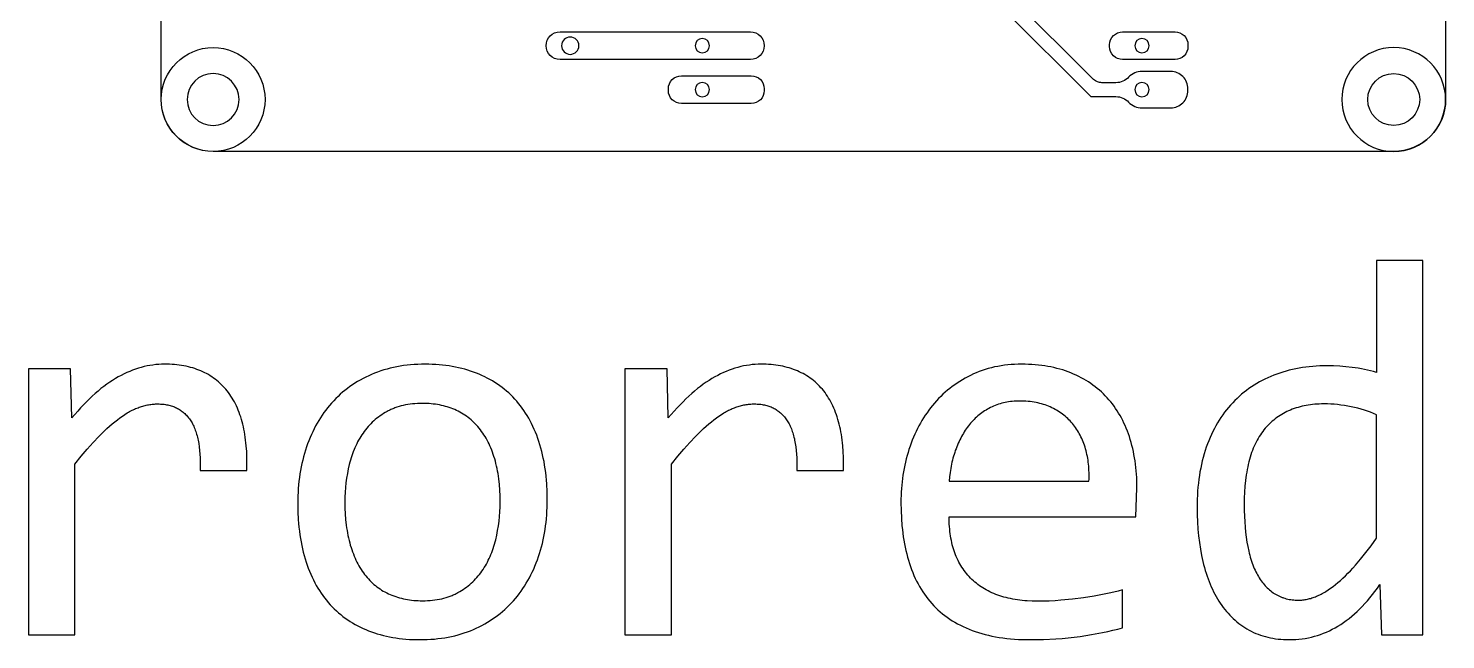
# Model space of a CAD drawing. Extents: x -177 to 52, y -70 to 234.
# Drawn here: x -123.5 to -41.6, y 71.3 to 106.6 of the extents above; entities that cross this region are included whole.
import ezdxf

# ---------------------------------------------------------------- set-up
doc = ezdxf.new("R2010")
doc.units = 0
doc.layers.get('0').update_dxf_attribs({"color": 160, "linetype": 'CONTINUOUS'})
for name, color, linetype in [('DEFAULT', 7, 'CONTINUOUS'), ('HOLES', 22, 'CONTINUOUS'), ('MOSFET', 7, 'CONTINUOUS'), ('MOSFET$TRACES', 7, 'CONTINUOUS')]:
    doc.layers.add(name, color=color, linetype=linetype)

msp = doc.modelspace()

# ---------------------------------------------------------------- linework, layer by layer
for points in [[(-55.951, 78.928), (-55.946, 78.505), (-55.93, 78.091), (-55.904, 77.686), (-55.867, 77.291), (-55.82, 76.906), (-55.762, 76.53), (-55.694, 76.163), (-55.615, 75.807), (-55.571, 75.632), (-55.525, 75.461), (-55.477, 75.293), (-55.426, 75.128), (-55.372, 74.966), (-55.316, 74.808), (-55.257, 74.653), (-55.196, 74.5), (-55.132, 74.351), (-55.065, 74.205), (-54.996, 74.063), (-54.925, 73.923), (-54.851, 73.787), (-54.774, 73.654), (-54.694, 73.523), (-54.612, 73.397), (-54.528, 73.273), (-54.441, 73.153), (-54.351, 73.037), (-54.259, 72.924), (-54.164, 72.814), (-54.066, 72.708), (-53.966, 72.606), (-53.863, 72.507), (-53.757, 72.412), (-53.649, 72.32), (-53.538, 72.232), (-53.425, 72.147), (-53.309, 72.066), (-53.19, 71.988), (-53.069, 71.914), (-52.945, 71.843), (-52.818, 71.777), (-52.689, 71.714), (-52.558, 71.656), (-52.424, 71.602), (-52.287, 71.553), (-52.149, 71.508), (-52.007, 71.467), (-51.864, 71.43), (-51.718, 71.398), (-51.569, 71.37), (-51.418, 71.346), (-51.265, 71.327), (-51.109, 71.312), (-50.95, 71.301), (-50.79, 71.295), (-50.626, 71.293), (-50.438, 71.296), (-50.251, 71.305), (-50.066, 71.32), (-49.882, 71.341), (-49.7, 71.369), (-49.52, 71.402), (-49.342, 71.442), (-49.165, 71.488), (-48.99, 71.539), (-48.816, 71.597), (-48.644, 71.661), (-48.474, 71.732), (-48.306, 71.808), (-48.139, 71.89), (-47.974, 71.978), (-47.811, 72.073), (-47.649, 72.174), (-47.488, 72.281), (-47.329, 72.395), (-47.172, 72.516), (-47.016, 72.643), (-46.861, 72.777), (-46.708, 72.917), (-46.556, 73.064), (-46.405, 73.217), (-46.257, 73.377), (-46.109, 73.544), (-45.963, 73.717), (-45.818, 73.897), (-45.675, 74.083), (-45.533, 74.276), (-45.393, 74.475), (-45.301, 71.568), (-42.914, 71.568), (-42.914, 93.19), (-45.592, 93.19), (-45.592, 86.733), (-45.764, 86.781), (-45.938, 86.825), (-46.112, 86.867), (-46.286, 86.905), (-46.462, 86.939), (-46.638, 86.971), (-46.814, 86.999), (-46.992, 87.023), (-47.349, 87.063), (-47.709, 87.092), (-48.072, 87.109), (-48.438, 87.115), (-48.649, 87.113), (-48.858, 87.107), (-49.064, 87.096), (-49.268, 87.081), (-49.469, 87.062), (-49.668, 87.039), (-49.864, 87.011), (-50.058, 86.979), (-50.25, 86.943), (-50.439, 86.903), (-50.625, 86.858), (-50.809, 86.809), (-50.991, 86.756), (-51.17, 86.699), (-51.347, 86.638), (-51.521, 86.572), (-51.693, 86.502), (-51.861, 86.428), (-52.027, 86.35), (-52.189, 86.269), (-52.348, 86.183), (-52.504, 86.093), (-52.657, 86), (-52.807, 85.902), (-52.954, 85.801), (-53.097, 85.696), (-53.238, 85.586), (-53.375, 85.473), (-53.509, 85.356), (-53.64, 85.235), (-53.768, 85.109), (-53.893, 84.98), (-54.015, 84.848), (-54.133, 84.711), (-54.248, 84.571), (-54.359, 84.427), (-54.466, 84.279), (-54.57, 84.128), (-54.67, 83.972), (-54.767, 83.814), (-54.861, 83.651), (-54.951, 83.485), (-55.037, 83.315), (-55.12, 83.141), (-55.199, 82.964), (-55.275, 82.783), (-55.347, 82.598), (-55.416, 82.41), (-55.481, 82.218), (-55.541, 82.022), (-55.598, 81.823), (-55.65, 81.621), (-55.698, 81.415), (-55.742, 81.206), (-55.782, 80.994), (-55.818, 80.778), (-55.849, 80.559), (-55.876, 80.336), (-55.899, 80.11), (-55.918, 79.88), (-55.933, 79.648), (-55.943, 79.411), (-55.949, 79.172)], [(-120.955, 84.101), (-121.032, 86.931), (-123.465, 86.931), (-123.465, 71.568), (-120.772, 71.568), (-120.772, 81.438), (-120.41, 81.887), (-120.06, 82.303), (-119.722, 82.683), (-119.394, 83.029), (-119.077, 83.344), (-118.922, 83.49), (-118.769, 83.628), (-118.618, 83.759), (-118.469, 83.883), (-118.322, 83.999), (-118.178, 84.108), (-118.035, 84.21), (-117.893, 84.304), (-117.752, 84.392), (-117.682, 84.432), (-117.612, 84.472), (-117.542, 84.509), (-117.473, 84.545), (-117.403, 84.578), (-117.334, 84.61), (-117.266, 84.64), (-117.197, 84.669), (-117.129, 84.695), (-117.061, 84.72), (-116.993, 84.743), (-116.925, 84.765), (-116.857, 84.785), (-116.79, 84.804), (-116.722, 84.821), (-116.654, 84.837), (-116.587, 84.851), (-116.52, 84.864), (-116.452, 84.875), (-116.385, 84.885), (-116.318, 84.893), (-116.25, 84.9), (-116.183, 84.905), (-116.116, 84.909), (-116.049, 84.911), (-115.982, 84.912), (-115.906, 84.911), (-115.831, 84.908), (-115.758, 84.904), (-115.685, 84.897), (-115.614, 84.889), (-115.544, 84.88), (-115.475, 84.868), (-115.407, 84.855), (-115.34, 84.84), (-115.274, 84.823), (-115.21, 84.804), (-115.147, 84.784), (-115.085, 84.761), (-115.024, 84.737), (-114.964, 84.711), (-114.905, 84.684), (-114.848, 84.655), (-114.791, 84.623), (-114.736, 84.591), (-114.682, 84.556), (-114.629, 84.519), (-114.577, 84.481), (-114.527, 84.441), (-114.477, 84.399), (-114.429, 84.356), (-114.382, 84.31), (-114.336, 84.263), (-114.291, 84.214), (-114.247, 84.164), (-114.204, 84.111), (-114.163, 84.057), (-114.123, 84.001), (-114.084, 83.943), (-114.046, 83.883), (-114.01, 83.821), (-113.975, 83.756), (-113.941, 83.689), (-113.909, 83.621), (-113.878, 83.55), (-113.848, 83.476), (-113.819, 83.401), (-113.792, 83.324), (-113.767, 83.244), (-113.742, 83.162), (-113.719, 83.078), (-113.697, 82.992), (-113.677, 82.904), (-113.658, 82.813), (-113.64, 82.721), (-113.624, 82.626), (-113.595, 82.43), (-113.571, 82.225), (-113.553, 82.011), (-113.54, 81.789), (-113.533, 81.558), (-113.531, 81.319), (-113.534, 81.071), (-110.84, 81.071), (-110.834, 81.445), (-110.838, 81.809), (-110.853, 82.16), (-110.877, 82.5), (-110.894, 82.665), (-110.912, 82.827), (-110.934, 82.987), (-110.958, 83.144), (-110.984, 83.297), (-111.014, 83.448), (-111.045, 83.596), (-111.08, 83.741), (-111.117, 83.883), (-111.156, 84.022), (-111.198, 84.158), (-111.243, 84.291), (-111.29, 84.422), (-111.34, 84.549), (-111.392, 84.673), (-111.447, 84.795), (-111.505, 84.913), (-111.565, 85.029), (-111.628, 85.142), (-111.693, 85.252), (-111.761, 85.358), (-111.832, 85.462), (-111.905, 85.563), (-111.981, 85.661), (-112.059, 85.756), (-112.139, 85.849), (-112.222, 85.938), (-112.307, 86.024), (-112.394, 86.107), (-112.483, 86.187), (-112.575, 86.264), (-112.669, 86.338), (-112.765, 86.408), (-112.863, 86.476), (-112.964, 86.541), (-113.067, 86.603), (-113.172, 86.662), (-113.279, 86.718), (-113.389, 86.771), (-113.501, 86.82), (-113.615, 86.867), (-113.732, 86.911), (-113.851, 86.952), (-113.972, 86.99), (-114.095, 87.024), (-114.22, 87.056), (-114.348, 87.085), (-114.478, 87.11), (-114.61, 87.133), (-114.745, 87.153), (-114.882, 87.169), (-115.021, 87.183), (-115.162, 87.193), (-115.306, 87.201), (-115.451, 87.205), (-115.599, 87.207), (-115.768, 87.204), (-115.936, 87.195), (-116.104, 87.181), (-116.271, 87.161), (-116.439, 87.135), (-116.606, 87.104), (-116.773, 87.066), (-116.94, 87.023), (-117.107, 86.974), (-117.274, 86.92), (-117.44, 86.86), (-117.606, 86.794), (-117.773, 86.722), (-117.938, 86.645), (-118.104, 86.561), (-118.27, 86.472), (-118.435, 86.377), (-118.601, 86.275), (-118.767, 86.165), (-118.934, 86.049), (-119.101, 85.925), (-119.268, 85.795), (-119.435, 85.657), (-119.603, 85.512), (-119.771, 85.36), (-119.939, 85.202), (-120.108, 85.036), (-120.277, 84.863), (-120.446, 84.683), (-120.615, 84.496)], [(-93.488, 79.372), (-93.495, 79.84), (-93.518, 80.294), (-93.535, 80.516), (-93.556, 80.735), (-93.58, 80.95), (-93.608, 81.163), (-93.64, 81.371), (-93.676, 81.577), (-93.716, 81.779), (-93.759, 81.977), (-93.806, 82.173), (-93.857, 82.365), (-93.911, 82.553), (-93.97, 82.739), (-94.032, 82.92), (-94.097, 83.098), (-94.166, 83.273), (-94.238, 83.443), (-94.313, 83.61), (-94.392, 83.773), (-94.474, 83.932), (-94.559, 84.087), (-94.648, 84.239), (-94.74, 84.387), (-94.835, 84.531), (-94.934, 84.671), (-95.036, 84.808), (-95.141, 84.94), (-95.25, 85.069), (-95.362, 85.195), (-95.478, 85.316), (-95.596, 85.434), (-95.718, 85.548), (-95.842, 85.658), (-95.97, 85.765), (-96.101, 85.868), (-96.235, 85.967), (-96.372, 86.063), (-96.512, 86.155), (-96.656, 86.243), (-96.802, 86.328), (-96.952, 86.408), (-97.104, 86.485), (-97.26, 86.559), (-97.419, 86.628), (-97.581, 86.694), (-97.746, 86.756), (-97.914, 86.814), (-98.084, 86.868), (-98.257, 86.919), (-98.432, 86.965), (-98.611, 87.007), (-98.792, 87.045), (-98.976, 87.079), (-99.162, 87.109), (-99.351, 87.135), (-99.543, 87.157), (-99.737, 87.175), (-99.934, 87.189), (-100.134, 87.199), (-100.337, 87.205), (-100.542, 87.207), (-100.757, 87.205), (-100.969, 87.198), (-101.178, 87.186), (-101.384, 87.17), (-101.587, 87.149), (-101.787, 87.124), (-101.985, 87.094), (-102.179, 87.06), (-102.371, 87.02), (-102.56, 86.977), (-102.746, 86.928), (-102.929, 86.875), (-103.11, 86.818), (-103.287, 86.756), (-103.461, 86.689), (-103.633, 86.618), (-103.802, 86.542), (-103.967, 86.463), (-104.129, 86.38), (-104.288, 86.294), (-104.444, 86.203), (-104.596, 86.109), (-104.746, 86.011), (-104.892, 85.91), (-105.035, 85.805), (-105.174, 85.696), (-105.31, 85.583), (-105.444, 85.467), (-105.573, 85.347), (-105.7, 85.224), (-105.824, 85.096), (-105.944, 84.965), (-106.061, 84.831), (-106.174, 84.693), (-106.284, 84.552), (-106.39, 84.408), (-106.493, 84.26), (-106.593, 84.109), (-106.689, 83.955), (-106.782, 83.798), (-106.871, 83.638), (-106.956, 83.474), (-107.039, 83.308), (-107.117, 83.137), (-107.193, 82.964), (-107.264, 82.788), (-107.333, 82.608), (-107.397, 82.425), (-107.459, 82.239), (-107.516, 82.051), (-107.569, 81.86), (-107.618, 81.667), (-107.664, 81.471), (-107.705, 81.273), (-107.743, 81.073), (-107.776, 80.87), (-107.806, 80.664), (-107.831, 80.457), (-107.853, 80.246), (-107.871, 80.033), (-107.885, 79.818), (-107.895, 79.601), (-107.9, 79.38), (-107.902, 79.158), (-107.895, 78.687), (-107.872, 78.229), (-107.855, 78.006), (-107.835, 77.786), (-107.81, 77.569), (-107.782, 77.356), (-107.75, 77.146), (-107.714, 76.94), (-107.675, 76.738), (-107.631, 76.538), (-107.584, 76.343), (-107.533, 76.15), (-107.479, 75.961), (-107.42, 75.776), (-107.359, 75.594), (-107.293, 75.416), (-107.225, 75.242), (-107.153, 75.071), (-107.077, 74.904), (-106.999, 74.741), (-106.917, 74.582), (-106.831, 74.426), (-106.743, 74.274), (-106.651, 74.125), (-106.555, 73.98), (-106.456, 73.839), (-106.354, 73.702), (-106.249, 73.569), (-106.14, 73.439), (-106.028, 73.312), (-105.913, 73.19), (-105.794, 73.071), (-105.673, 72.956), (-105.548, 72.845), (-105.42, 72.738), (-105.289, 72.634), (-105.155, 72.534), (-105.018, 72.438), (-104.878, 72.346), (-104.734, 72.257), (-104.588, 72.173), (-104.438, 72.092), (-104.286, 72.014), (-104.13, 71.941), (-103.971, 71.871), (-103.809, 71.805), (-103.644, 71.743), (-103.477, 71.685), (-103.306, 71.631), (-103.133, 71.581), (-102.958, 71.535), (-102.779, 71.493), (-102.598, 71.455), (-102.415, 71.421), (-102.228, 71.391), (-102.039, 71.365), (-101.847, 71.343), (-101.653, 71.325), (-101.456, 71.311), (-101.256, 71.301), (-101.053, 71.295), (-100.848, 71.293), (-100.633, 71.295), (-100.422, 71.302), (-100.213, 71.313), (-100.007, 71.329), (-99.803, 71.35), (-99.603, 71.375), (-99.405, 71.405), (-99.211, 71.44), (-99.019, 71.479), (-98.83, 71.523), (-98.644, 71.571), (-98.461, 71.624), (-98.281, 71.681), (-98.103, 71.744), (-97.929, 71.81), (-97.757, 71.882), (-97.588, 71.957), (-97.423, 72.036), (-97.261, 72.119), (-97.102, 72.206), (-96.946, 72.296), (-96.794, 72.39), (-96.645, 72.488), (-96.498, 72.589), (-96.356, 72.695), (-96.216, 72.803), (-96.08, 72.916), (-95.947, 73.032), (-95.817, 73.152), (-95.69, 73.276), (-95.567, 73.403), (-95.446, 73.534), (-95.33, 73.669), (-95.216, 73.807), (-95.106, 73.948), (-95, 74.093), (-94.897, 74.241), (-94.797, 74.392), (-94.701, 74.547), (-94.609, 74.705), (-94.52, 74.866), (-94.434, 75.031), (-94.352, 75.199), (-94.273, 75.371), (-94.198, 75.545), (-94.126, 75.724), (-94.058, 75.905), (-93.993, 76.09), (-93.932, 76.277), (-93.874, 76.467), (-93.821, 76.66), (-93.772, 76.854), (-93.726, 77.051), (-93.685, 77.251), (-93.648, 77.452), (-93.614, 77.656), (-93.584, 77.863), (-93.559, 78.071), (-93.537, 78.282), (-93.519, 78.496), (-93.506, 78.711), (-93.496, 78.929), (-93.49, 79.15)], [(-86.495, 84.101), (-86.571, 86.931), (-89.004, 86.931), (-89.004, 71.568), (-86.311, 71.568), (-86.311, 81.438), (-85.95, 81.887), (-85.599, 82.303), (-85.261, 82.683), (-84.934, 83.029), (-84.617, 83.344), (-84.461, 83.49), (-84.308, 83.628), (-84.157, 83.759), (-84.009, 83.883), (-83.862, 83.999), (-83.717, 84.108), (-83.574, 84.21), (-83.432, 84.304), (-83.291, 84.392), (-83.221, 84.432), (-83.151, 84.472), (-83.081, 84.509), (-83.012, 84.545), (-82.943, 84.578), (-82.874, 84.61), (-82.805, 84.64), (-82.737, 84.669), (-82.668, 84.695), (-82.6, 84.72), (-82.532, 84.743), (-82.465, 84.765), (-82.397, 84.785), (-82.329, 84.804), (-82.261, 84.821), (-82.194, 84.837), (-82.126, 84.851), (-82.059, 84.864), (-81.992, 84.875), (-81.924, 84.885), (-81.857, 84.893), (-81.79, 84.9), (-81.723, 84.905), (-81.655, 84.909), (-81.588, 84.911), (-81.521, 84.912), (-81.445, 84.911), (-81.371, 84.908), (-81.297, 84.904), (-81.225, 84.897), (-81.153, 84.889), (-81.083, 84.88), (-81.014, 84.868), (-80.946, 84.855), (-80.879, 84.84), (-80.814, 84.823), (-80.749, 84.804), (-80.686, 84.784), (-80.624, 84.761), (-80.563, 84.737), (-80.503, 84.711), (-80.445, 84.684), (-80.387, 84.655), (-80.331, 84.623), (-80.275, 84.591), (-80.221, 84.556), (-80.168, 84.519), (-80.117, 84.481), (-80.066, 84.441), (-80.017, 84.399), (-79.968, 84.356), (-79.921, 84.31), (-79.875, 84.263), (-79.83, 84.214), (-79.786, 84.164), (-79.744, 84.111), (-79.702, 84.057), (-79.662, 84.001), (-79.623, 83.943), (-79.585, 83.883), (-79.549, 83.821), (-79.514, 83.756), (-79.48, 83.689), (-79.448, 83.621), (-79.417, 83.55), (-79.387, 83.476), (-79.359, 83.401), (-79.332, 83.324), (-79.306, 83.244), (-79.282, 83.162), (-79.259, 83.078), (-79.237, 82.992), (-79.216, 82.904), (-79.197, 82.813), (-79.18, 82.721), (-79.163, 82.626), (-79.134, 82.43), (-79.111, 82.225), (-79.093, 82.011), (-79.08, 81.789), (-79.072, 81.558), (-79.07, 81.319), (-79.073, 81.071), (-76.38, 81.071), (-76.374, 81.445), (-76.378, 81.809), (-76.392, 82.16), (-76.417, 82.5), (-76.433, 82.665), (-76.452, 82.827), (-76.473, 82.987), (-76.497, 83.144), (-76.524, 83.297), (-76.553, 83.448), (-76.585, 83.596), (-76.619, 83.741), (-76.656, 83.883), (-76.695, 84.022), (-76.737, 84.158), (-76.782, 84.291), (-76.829, 84.422), (-76.879, 84.549), (-76.932, 84.673), (-76.987, 84.795), (-77.044, 84.913), (-77.105, 85.029), (-77.167, 85.142), (-77.233, 85.252), (-77.301, 85.358), (-77.371, 85.462), (-77.444, 85.563), (-77.52, 85.661), (-77.598, 85.756), (-77.678, 85.849), (-77.761, 85.938), (-77.846, 86.024), (-77.933, 86.107), (-78.022, 86.187), (-78.114, 86.264), (-78.208, 86.338), (-78.304, 86.408), (-78.403, 86.476), (-78.503, 86.541), (-78.606, 86.603), (-78.711, 86.662), (-78.819, 86.718), (-78.929, 86.771), (-79.041, 86.82), (-79.155, 86.867), (-79.271, 86.911), (-79.39, 86.952), (-79.511, 86.99), (-79.634, 87.024), (-79.76, 87.056), (-79.887, 87.085), (-80.018, 87.11), (-80.15, 87.133), (-80.284, 87.153), (-80.421, 87.169), (-80.56, 87.183), (-80.701, 87.193), (-80.845, 87.201), (-80.991, 87.205), (-81.139, 87.207), (-81.307, 87.204), (-81.475, 87.195), (-81.643, 87.181), (-81.811, 87.161), (-81.978, 87.135), (-82.146, 87.104), (-82.313, 87.066), (-82.48, 87.023), (-82.647, 86.974), (-82.813, 86.92), (-82.98, 86.86), (-83.146, 86.794), (-83.312, 86.722), (-83.478, 86.645), (-83.644, 86.561), (-83.809, 86.472), (-83.975, 86.377), (-84.141, 86.275), (-84.307, 86.165), (-84.473, 86.049), (-84.64, 85.925), (-84.807, 85.795), (-84.975, 85.657), (-85.142, 85.512), (-85.31, 85.36), (-85.479, 85.202), (-85.647, 85.036), (-85.816, 84.863), (-85.985, 84.683), (-86.155, 84.496)], [(-59.425, 80.061), (-59.432, 80.465), (-59.44, 80.664), (-59.452, 80.86), (-59.468, 81.053), (-59.486, 81.245), (-59.509, 81.433), (-59.534, 81.62), (-59.563, 81.803), (-59.595, 81.985), (-59.631, 82.164), (-59.67, 82.34), (-59.713, 82.514), (-59.759, 82.686), (-59.808, 82.855), (-59.861, 83.022), (-59.917, 83.186), (-59.977, 83.346), (-60.039, 83.504), (-60.105, 83.659), (-60.174, 83.81), (-60.246, 83.959), (-60.322, 84.104), (-60.401, 84.246), (-60.482, 84.385), (-60.568, 84.521), (-60.656, 84.654), (-60.748, 84.783), (-60.843, 84.91), (-60.941, 85.033), (-61.042, 85.154), (-61.147, 85.271), (-61.254, 85.385), (-61.365, 85.496), (-61.479, 85.604), (-61.596, 85.708), (-61.715, 85.809), (-61.838, 85.906), (-61.964, 86.001), (-62.093, 86.092), (-62.225, 86.18), (-62.361, 86.264), (-62.499, 86.345), (-62.64, 86.423), (-62.784, 86.498), (-62.932, 86.569), (-63.082, 86.637), (-63.235, 86.702), (-63.392, 86.763), (-63.551, 86.82), (-63.713, 86.874), (-63.878, 86.923), (-64.046, 86.968), (-64.217, 87.01), (-64.39, 87.047), (-64.567, 87.081), (-64.746, 87.11), (-64.928, 87.136), (-65.113, 87.158), (-65.301, 87.175), (-65.492, 87.189), (-65.686, 87.199), (-65.882, 87.205), (-66.081, 87.207), (-66.287, 87.204), (-66.489, 87.197), (-66.689, 87.184), (-66.886, 87.167), (-67.08, 87.144), (-67.271, 87.117), (-67.46, 87.084), (-67.646, 87.046), (-67.829, 87.004), (-68.01, 86.956), (-68.188, 86.903), (-68.362, 86.845), (-68.535, 86.783), (-68.704, 86.715), (-68.871, 86.642), (-69.035, 86.564), (-69.196, 86.482), (-69.354, 86.396), (-69.508, 86.307), (-69.66, 86.215), (-69.808, 86.118), (-69.953, 86.019), (-70.095, 85.915), (-70.234, 85.809), (-70.37, 85.698), (-70.502, 85.584), (-70.632, 85.467), (-70.758, 85.346), (-70.881, 85.222), (-71.001, 85.094), (-71.117, 84.962), (-71.231, 84.827), (-71.341, 84.689), (-71.448, 84.548), (-71.551, 84.405), (-71.652, 84.258), (-71.748, 84.109), (-71.842, 83.957), (-71.932, 83.803), (-72.019, 83.645), (-72.102, 83.485), (-72.182, 83.322), (-72.259, 83.157), (-72.332, 82.988), (-72.403, 82.817), (-72.469, 82.643), (-72.533, 82.467), (-72.593, 82.287), (-72.649, 82.106), (-72.702, 81.923), (-72.751, 81.739), (-72.797, 81.553), (-72.839, 81.366), (-72.877, 81.178), (-72.912, 80.988), (-72.943, 80.797), (-72.97, 80.605), (-72.994, 80.411), (-73.014, 80.216), (-73.03, 80.019), (-73.043, 79.821), (-73.052, 79.622), (-73.057, 79.421), (-73.059, 79.219), (-73.052, 78.759), (-73.032, 78.31), (-72.998, 77.874), (-72.976, 77.66), (-72.95, 77.45), (-72.921, 77.242), (-72.889, 77.038), (-72.853, 76.837), (-72.814, 76.638), (-72.771, 76.443), (-72.725, 76.251), (-72.676, 76.062), (-72.623, 75.876), (-72.567, 75.693), (-72.507, 75.514), (-72.443, 75.338), (-72.375, 75.166), (-72.304, 74.998), (-72.229, 74.833), (-72.151, 74.671), (-72.068, 74.514), (-71.982, 74.36), (-71.893, 74.209), (-71.799, 74.062), (-71.702, 73.919), (-71.601, 73.779), (-71.497, 73.643), (-71.389, 73.51), (-71.277, 73.381), (-71.161, 73.256), (-71.041, 73.134), (-70.917, 73.017), (-70.789, 72.903), (-70.657, 72.792), (-70.522, 72.686), (-70.382, 72.583), (-70.238, 72.484), (-70.09, 72.389), (-69.938, 72.298), (-69.782, 72.21), (-69.623, 72.126), (-69.459, 72.046), (-69.291, 71.97), (-69.119, 71.897), (-68.943, 71.828), (-68.763, 71.763), (-68.579, 71.703), (-68.39, 71.646), (-68.197, 71.594), (-68, 71.546), (-67.798, 71.502), (-67.592, 71.462), (-67.382, 71.426), (-67.168, 71.395), (-66.949, 71.368), (-66.726, 71.345), (-66.498, 71.326), (-66.267, 71.311), (-66.031, 71.301), (-65.791, 71.295), (-65.546, 71.293), (-64.818, 71.305), (-64.102, 71.34), (-63.749, 71.367), (-63.398, 71.4), (-63.051, 71.439), (-62.707, 71.484), (-62.04, 71.587), (-61.409, 71.704), (-61.106, 71.768), (-60.812, 71.835), (-60.527, 71.906), (-60.251, 71.981), (-60.251, 74.169), (-60.501, 74.102), (-60.762, 74.037), (-61.033, 73.976), (-61.315, 73.917), (-61.902, 73.808), (-62.516, 73.71), (-63.155, 73.628), (-63.817, 73.565), (-64.153, 73.542), (-64.49, 73.525), (-64.827, 73.515), (-65.163, 73.511), (-65.469, 73.516), (-65.765, 73.531), (-65.91, 73.542), (-66.052, 73.556), (-66.192, 73.572), (-66.33, 73.59), (-66.466, 73.611), (-66.599, 73.635), (-66.73, 73.661), (-66.859, 73.689), (-66.986, 73.72), (-67.11, 73.753), (-67.232, 73.789), (-67.352, 73.827), (-67.469, 73.868), (-67.584, 73.911), (-67.697, 73.956), (-67.808, 74.005), (-67.916, 74.055), (-68.022, 74.108), (-68.126, 74.164), (-68.228, 74.222), (-68.327, 74.282), (-68.424, 74.345), (-68.519, 74.41), (-68.611, 74.478), (-68.701, 74.548), (-68.789, 74.621), (-68.875, 74.696), (-68.958, 74.774), (-69.039, 74.854), (-69.118, 74.936), (-69.193, 75.02), (-69.267, 75.107), (-69.337, 75.195), (-69.406, 75.286), (-69.471, 75.378), (-69.534, 75.473), (-69.594, 75.57), (-69.652, 75.67), (-69.708, 75.771), (-69.76, 75.875), (-69.81, 75.98), (-69.858, 76.088), (-69.903, 76.198), (-69.945, 76.31), (-69.985, 76.424), (-70.022, 76.54), (-70.057, 76.659), (-70.089, 76.779), (-70.119, 76.902), (-70.146, 77.027), (-70.17, 77.154), (-70.192, 77.283), (-70.211, 77.414), (-70.228, 77.548), (-70.242, 77.683), (-70.254, 77.821), (-70.263, 77.961), (-70.269, 78.103), (-70.273, 78.247), (-70.274, 78.393), (-59.486, 78.393)], [(-96.212, 79.25), (-96.216, 79.6), (-96.231, 79.939), (-96.256, 80.266), (-96.29, 80.583), (-96.311, 80.737), (-96.334, 80.888), (-96.36, 81.037), (-96.388, 81.182), (-96.419, 81.325), (-96.452, 81.465), (-96.487, 81.602), (-96.525, 81.736), (-96.566, 81.868), (-96.608, 81.997), (-96.652, 82.123), (-96.699, 82.246), (-96.747, 82.367), (-96.798, 82.484), (-96.851, 82.6), (-96.906, 82.712), (-96.963, 82.821), (-97.022, 82.928), (-97.083, 83.032), (-97.146, 83.134), (-97.212, 83.232), (-97.279, 83.328), (-97.349, 83.421), (-97.42, 83.511), (-97.494, 83.599), (-97.57, 83.684), (-97.647, 83.766), (-97.727, 83.845), (-97.809, 83.922), (-97.892, 83.996), (-97.978, 84.067), (-98.065, 84.135), (-98.154, 84.201), (-98.246, 84.263), (-98.339, 84.323), (-98.435, 84.381), (-98.532, 84.435), (-98.631, 84.487), (-98.733, 84.536), (-98.836, 84.583), (-98.941, 84.626), (-99.047, 84.667), (-99.155, 84.705), (-99.265, 84.74), (-99.376, 84.772), (-99.488, 84.802), (-99.602, 84.828), (-99.718, 84.852), (-99.835, 84.873), (-99.953, 84.892), (-100.073, 84.907), (-100.194, 84.92), (-100.317, 84.93), (-100.442, 84.937), (-100.568, 84.941), (-100.695, 84.942), (-100.843, 84.94), (-100.988, 84.935), (-101.131, 84.926), (-101.27, 84.913), (-101.407, 84.897), (-101.542, 84.877), (-101.674, 84.853), (-101.803, 84.825), (-101.929, 84.794), (-102.053, 84.76), (-102.174, 84.722), (-102.292, 84.68), (-102.35, 84.657), (-102.407, 84.634), (-102.464, 84.61), (-102.52, 84.585), (-102.576, 84.559), (-102.63, 84.532), (-102.685, 84.504), (-102.738, 84.475), (-102.843, 84.416), (-102.945, 84.354), (-103.046, 84.289), (-103.143, 84.222), (-103.239, 84.153), (-103.332, 84.081), (-103.422, 84.007), (-103.511, 83.93), (-103.597, 83.851), (-103.68, 83.769), (-103.761, 83.685), (-103.84, 83.599), (-103.916, 83.51), (-103.99, 83.419), (-104.061, 83.325), (-104.13, 83.228), (-104.197, 83.13), (-104.262, 83.029), (-104.324, 82.927), (-104.384, 82.822), (-104.442, 82.716), (-104.497, 82.607), (-104.55, 82.497), (-104.601, 82.385), (-104.65, 82.27), (-104.696, 82.154), (-104.74, 82.036), (-104.782, 81.916), (-104.821, 81.793), (-104.859, 81.669), (-104.893, 81.543), (-104.926, 81.415), (-104.985, 81.155), (-105.037, 80.892), (-105.08, 80.626), (-105.116, 80.357), (-105.143, 80.085), (-105.163, 79.81), (-105.175, 79.531), (-105.179, 79.25), (-105.174, 78.899), (-105.159, 78.56), (-105.135, 78.232), (-105.1, 77.915), (-105.079, 77.76), (-105.056, 77.608), (-105.03, 77.459), (-105.002, 77.313), (-104.972, 77.17), (-104.938, 77.029), (-104.903, 76.891), (-104.865, 76.755), (-104.825, 76.623), (-104.782, 76.493), (-104.738, 76.366), (-104.691, 76.242), (-104.643, 76.121), (-104.592, 76.003), (-104.539, 75.887), (-104.484, 75.774), (-104.427, 75.664), (-104.368, 75.557), (-104.307, 75.453), (-104.244, 75.351), (-104.178, 75.252), (-104.111, 75.156), (-104.041, 75.063), (-103.97, 74.973), (-103.896, 74.885), (-103.821, 74.8), (-103.743, 74.718), (-103.664, 74.639), (-103.582, 74.562), (-103.499, 74.489), (-103.414, 74.418), (-103.327, 74.349), (-103.238, 74.284), (-103.147, 74.221), (-103.055, 74.161), (-102.96, 74.103), (-102.863, 74.049), (-102.765, 73.997), (-102.664, 73.948), (-102.562, 73.902), (-102.458, 73.858), (-102.352, 73.817), (-102.245, 73.779), (-102.135, 73.744), (-102.025, 73.712), (-101.912, 73.682), (-101.798, 73.656), (-101.682, 73.632), (-101.565, 73.611), (-101.445, 73.593), (-101.325, 73.577), (-101.202, 73.564), (-101.078, 73.555), (-100.952, 73.548), (-100.824, 73.543), (-100.695, 73.542), (-100.547, 73.544), (-100.402, 73.549), (-100.26, 73.558), (-100.12, 73.571), (-99.983, 73.588), (-99.848, 73.608), (-99.717, 73.631), (-99.588, 73.659), (-99.461, 73.69), (-99.338, 73.724), (-99.217, 73.763), (-99.098, 73.805), (-99.04, 73.827), (-98.983, 73.85), (-98.926, 73.874), (-98.87, 73.899), (-98.815, 73.925), (-98.76, 73.952), (-98.706, 73.98), (-98.652, 74.009), (-98.547, 74.068), (-98.445, 74.13), (-98.345, 74.195), (-98.247, 74.262), (-98.151, 74.331), (-98.058, 74.403), (-97.968, 74.477), (-97.88, 74.554), (-97.794, 74.633), (-97.71, 74.715), (-97.629, 74.799), (-97.551, 74.885), (-97.474, 74.974), (-97.4, 75.066), (-97.329, 75.16), (-97.26, 75.256), (-97.193, 75.354), (-97.129, 75.455), (-97.066, 75.557), (-97.006, 75.662), (-96.949, 75.768), (-96.893, 75.877), (-96.84, 75.987), (-96.789, 76.099), (-96.741, 76.214), (-96.694, 76.33), (-96.65, 76.448), (-96.608, 76.568), (-96.569, 76.691), (-96.532, 76.815), (-96.497, 76.941), (-96.464, 77.069), (-96.405, 77.329), (-96.354, 77.593), (-96.31, 77.86), (-96.275, 78.131), (-96.247, 78.405), (-96.227, 78.683), (-96.216, 78.965)], [(-62.195, 80.443), (-62.19, 80.571), (-62.188, 80.697), (-62.188, 80.822), (-62.19, 80.945), (-62.194, 81.067), (-62.201, 81.187), (-62.21, 81.307), (-62.222, 81.425), (-62.235, 81.541), (-62.251, 81.656), (-62.269, 81.77), (-62.289, 81.882), (-62.312, 81.993), (-62.337, 82.103), (-62.364, 82.211), (-62.394, 82.318), (-62.425, 82.423), (-62.459, 82.526), (-62.495, 82.628), (-62.533, 82.728), (-62.573, 82.825), (-62.615, 82.921), (-62.659, 83.016), (-62.705, 83.108), (-62.754, 83.198), (-62.804, 83.287), (-62.857, 83.373), (-62.912, 83.458), (-62.968, 83.541), (-63.027, 83.622), (-63.088, 83.702), (-63.151, 83.779), (-63.216, 83.855), (-63.283, 83.928), (-63.352, 83.999), (-63.423, 84.068), (-63.496, 84.136), (-63.571, 84.201), (-63.648, 84.264), (-63.727, 84.324), (-63.808, 84.383), (-63.891, 84.44), (-63.975, 84.494), (-64.062, 84.547), (-64.151, 84.597), (-64.242, 84.645), (-64.334, 84.691), (-64.429, 84.736), (-64.525, 84.777), (-64.624, 84.816), (-64.724, 84.853), (-64.827, 84.886), (-64.931, 84.917), (-65.037, 84.945), (-65.145, 84.971), (-65.255, 84.994), (-65.367, 85.014), (-65.481, 85.031), (-65.597, 85.046), (-65.714, 85.058), (-65.834, 85.068), (-65.955, 85.074), (-66.079, 85.079), (-66.204, 85.08), (-66.312, 85.079), (-66.42, 85.075), (-66.526, 85.068), (-66.63, 85.059), (-66.734, 85.047), (-66.837, 85.033), (-66.938, 85.015), (-67.038, 84.996), (-67.137, 84.973), (-67.234, 84.948), (-67.331, 84.921), (-67.426, 84.891), (-67.52, 84.858), (-67.613, 84.822), (-67.705, 84.784), (-67.795, 84.743), (-67.884, 84.7), (-67.972, 84.655), (-68.058, 84.607), (-68.143, 84.558), (-68.225, 84.506), (-68.307, 84.452), (-68.387, 84.396), (-68.465, 84.338), (-68.542, 84.277), (-68.617, 84.215), (-68.69, 84.15), (-68.762, 84.083), (-68.833, 84.014), (-68.902, 83.943), (-68.969, 83.87), (-69.035, 83.794), (-69.099, 83.717), (-69.162, 83.638), (-69.223, 83.556), (-69.283, 83.473), (-69.341, 83.388), (-69.397, 83.301), (-69.452, 83.212), (-69.505, 83.121), (-69.557, 83.028), (-69.607, 82.934), (-69.656, 82.837), (-69.703, 82.739), (-69.749, 82.638), (-69.793, 82.536), (-69.836, 82.432), (-69.876, 82.325), (-69.916, 82.218), (-69.953, 82.109), (-69.988, 81.998), (-70.022, 81.886), (-70.053, 81.773), (-70.083, 81.659), (-70.111, 81.543), (-70.137, 81.426), (-70.16, 81.308), (-70.182, 81.189), (-70.221, 80.945), (-70.251, 80.697), (-70.274, 80.443)], [(-53.228, 79.097), (-53.224, 78.754), (-53.215, 78.423), (-53.199, 78.102), (-53.176, 77.793), (-53.148, 77.494), (-53.113, 77.207), (-53.071, 76.931), (-53.023, 76.666), (-52.969, 76.411), (-52.939, 76.289), (-52.908, 76.168), (-52.875, 76.051), (-52.841, 75.936), (-52.805, 75.824), (-52.767, 75.715), (-52.728, 75.609), (-52.687, 75.505), (-52.645, 75.405), (-52.601, 75.307), (-52.555, 75.211), (-52.508, 75.119), (-52.459, 75.029), (-52.409, 74.942), (-52.357, 74.858), (-52.304, 74.776), (-52.249, 74.697), (-52.194, 74.621), (-52.137, 74.548), (-52.078, 74.477), (-52.018, 74.409), (-51.957, 74.343), (-51.895, 74.28), (-51.831, 74.22), (-51.766, 74.162), (-51.699, 74.108), (-51.631, 74.055), (-51.562, 74.006), (-51.527, 73.982), (-51.492, 73.959), (-51.456, 73.937), (-51.42, 73.915), (-51.384, 73.894), (-51.347, 73.874), (-51.31, 73.854), (-51.273, 73.835), (-51.235, 73.816), (-51.197, 73.799), (-51.158, 73.782), (-51.12, 73.765), (-51.081, 73.749), (-51.041, 73.734), (-51.001, 73.72), (-50.961, 73.706), (-50.88, 73.681), (-50.798, 73.658), (-50.714, 73.638), (-50.629, 73.621), (-50.543, 73.606), (-50.455, 73.594), (-50.366, 73.585), (-50.275, 73.578), (-50.184, 73.574), (-50.091, 73.573), (-50.027, 73.573), (-49.964, 73.576), (-49.9, 73.581), (-49.836, 73.587), (-49.772, 73.595), (-49.708, 73.604), (-49.643, 73.616), (-49.579, 73.629), (-49.514, 73.644), (-49.448, 73.661), (-49.383, 73.679), (-49.317, 73.7), (-49.251, 73.722), (-49.185, 73.745), (-49.119, 73.771), (-49.052, 73.798), (-48.985, 73.827), (-48.918, 73.858), (-48.851, 73.891), (-48.783, 73.925), (-48.716, 73.961), (-48.648, 73.999), (-48.58, 74.039), (-48.511, 74.08), (-48.374, 74.169), (-48.235, 74.264), (-48.096, 74.366), (-47.956, 74.475), (-47.815, 74.592), (-47.673, 74.715), (-47.53, 74.845), (-47.386, 74.981), (-47.242, 75.125), (-47.096, 75.275), (-46.95, 75.432), (-46.803, 75.596), (-46.505, 75.945), (-46.204, 76.32), (-45.9, 76.723), (-45.592, 77.153), (-45.592, 84.284), (-45.758, 84.358), (-45.929, 84.428), (-46.105, 84.493), (-46.284, 84.554), (-46.468, 84.61), (-46.656, 84.661), (-46.849, 84.708), (-47.046, 84.751), (-47.244, 84.789), (-47.442, 84.821), (-47.64, 84.849), (-47.837, 84.871), (-48.034, 84.889), (-48.231, 84.902), (-48.426, 84.909), (-48.622, 84.912), (-48.757, 84.91), (-48.89, 84.906), (-49.021, 84.899), (-49.15, 84.89), (-49.277, 84.877), (-49.403, 84.862), (-49.527, 84.844), (-49.648, 84.824), (-49.768, 84.8), (-49.886, 84.774), (-50.003, 84.745), (-50.117, 84.714), (-50.229, 84.679), (-50.34, 84.642), (-50.449, 84.602), (-50.555, 84.56), (-50.66, 84.514), (-50.764, 84.466), (-50.865, 84.415), (-50.964, 84.362), (-51.062, 84.305), (-51.157, 84.246), (-51.251, 84.184), (-51.343, 84.12), (-51.433, 84.052), (-51.521, 83.982), (-51.608, 83.909), (-51.692, 83.834), (-51.775, 83.755), (-51.855, 83.674), (-51.934, 83.59), (-52.011, 83.504), (-52.086, 83.414), (-52.158, 83.322), (-52.229, 83.226), (-52.296, 83.127), (-52.362, 83.025), (-52.425, 82.92), (-52.485, 82.812), (-52.543, 82.7), (-52.599, 82.586), (-52.653, 82.468), (-52.704, 82.348), (-52.752, 82.224), (-52.799, 82.097), (-52.843, 81.967), (-52.884, 81.834), (-52.924, 81.698), (-52.96, 81.559), (-52.995, 81.416), (-53.027, 81.271), (-53.057, 81.122), (-53.084, 80.971), (-53.109, 80.816), (-53.152, 80.497), (-53.185, 80.165), (-53.209, 79.822), (-53.223, 79.465)]]:
    msp.add_lwpolyline(points, close=True)
at = {"layer": 'DEFAULT'}
msp.add_lwpolyline([(-72.216, 114.873), (-72.216, 112.793), (-62.093, 102.67), (-60.636, 102.67, -0.208077), (-59.904, 102.352, 0.208077), (-59.133, 102.017), (-57.476, 102.017, 0.414214), (-56.476, 103.017), (-56.476, 103.123, 0.414214), (-57.476, 104.123), (-59.133, 104.123, 0.208077), (-59.904, 103.788, -0.208077), (-60.636, 103.47), (-61.455, 103.47, -0.062229), (-61.578, 103.485, -0.135012), (-62.039, 103.747), (-71.122, 112.83, -0.198912), (-71.414, 113.537), (-71.414, 114.873, -0.23352), (-70.63, 116.461, 2.952398), (-73.001, 116.461, -0.23352)], format="xyb", close=True, dxfattribs=at)
at = {"layer": 'HOLES', "extrusion": (0, 0, -1)}
for centre, radius in [((92.163, 105.61), 0.5), ((84.533, 105.61), 0.415), ((59.133, 105.61), 0.415), ((112.791, 102.5), 1.5), ((84.533, 103.07), 0.415), ((59.133, 103.07), 0.415)]:
    msp.add_circle(centre, radius, dxfattribs=at)
at = {"layer": 'HOLES'}
msp.add_circle((-44.591, 102.5), 1.5, dxfattribs=at)
at = {"layer": 'MOSFET'}
msp.add_lwpolyline([(-115.791, 102.5), (-115.791, 191.5, -0.414214), (-112.791, 194.5), (-44.591, 194.5, -0.414214), (-41.591, 191.5), (-41.591, 102.5, -0.414214), (-44.591, 99.5), (-112.791, 99.5, -0.414214)], format="xyb", close=True, dxfattribs=at)
msp.add_circle((-112.791, 102.5), 3, dxfattribs=at)
at = {"layer": 'MOSFET', "extrusion": (0, 0, -1)}
msp.add_circle((44.591, 102.5), 3, dxfattribs=at)
at = {"layer": 'MOSFET$TRACES'}
for points in [[(-92.752, 104.81, -1), (-92.752, 106.41), (-81.756, 106.41, -1), (-81.756, 104.81)], [(-57.226, 104.81), (-60.251, 104.81, -0.414214), (-61.001, 105.56), (-61.001, 105.66, -0.414214), (-60.251, 106.41), (-57.226, 106.41, -0.414214), (-56.476, 105.66), (-56.476, 105.56, -0.414214)], [(-85.742, 103.87), (-81.706, 103.87, -0.414214), (-80.956, 103.12), (-80.956, 103.02, -0.414214), (-81.706, 102.27), (-85.742, 102.27, -0.414214), (-86.492, 103.02), (-86.492, 103.12, -0.414214)]]:
    msp.add_lwpolyline(points, format="xyb", close=True, dxfattribs=at)

doc.saveas('drawing.dxf')
